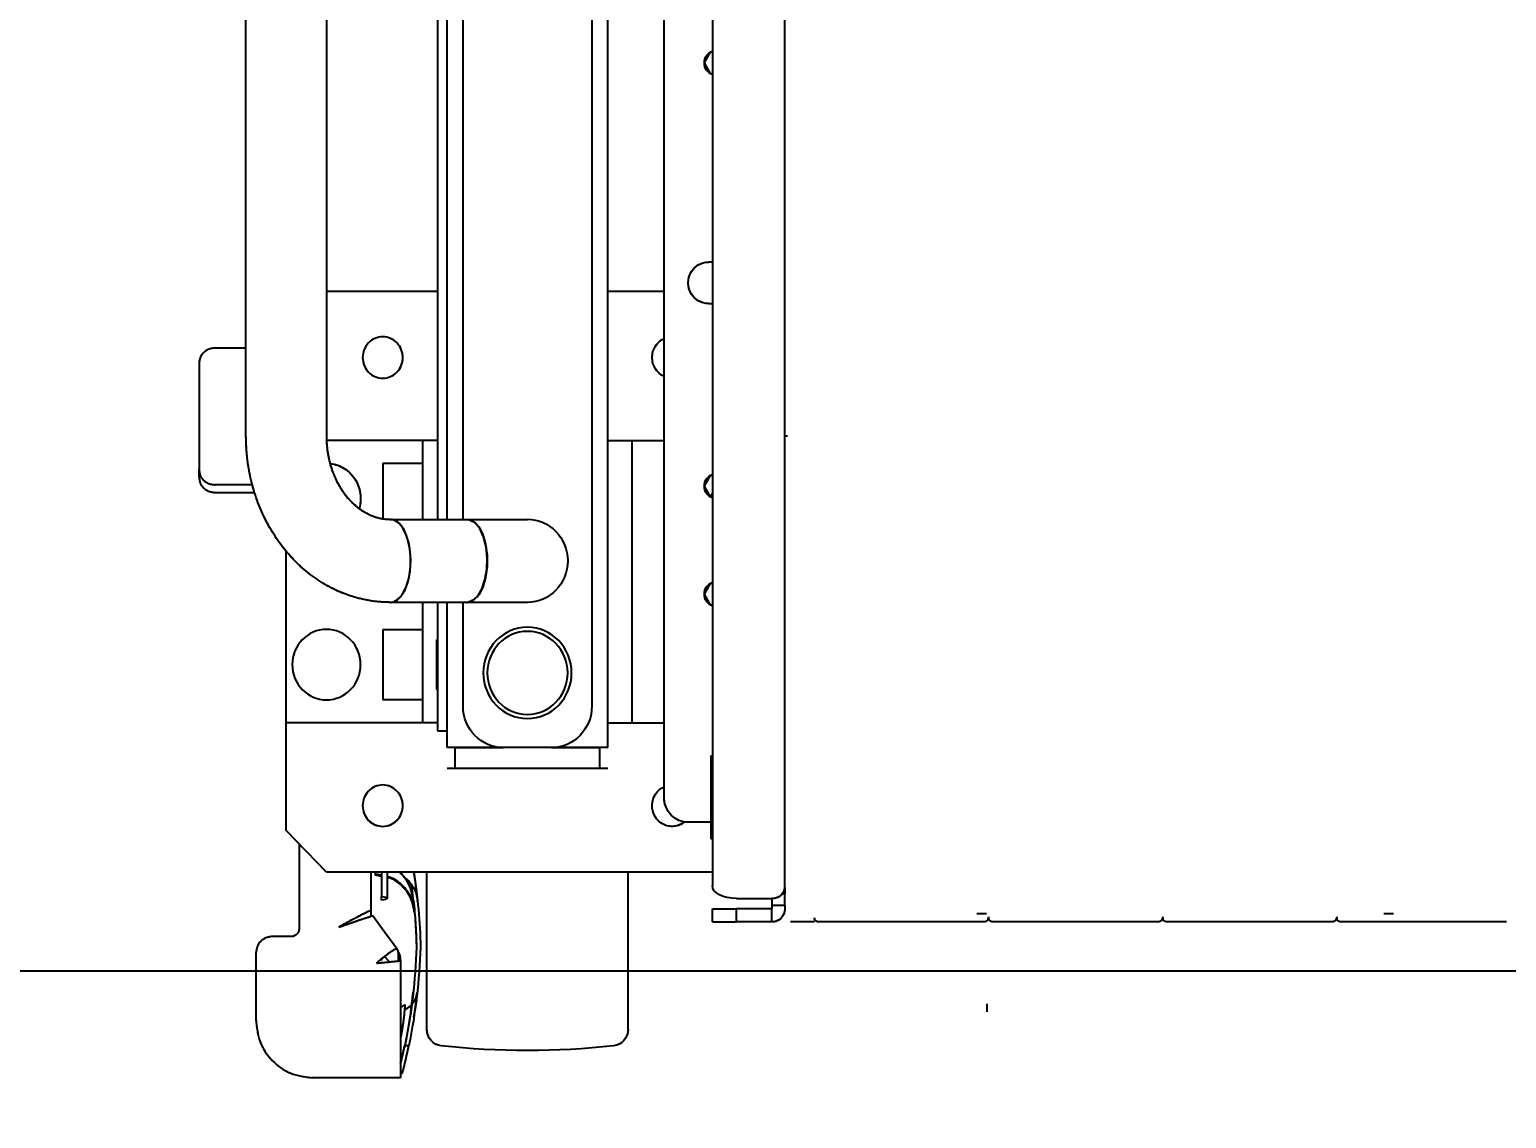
# Model space of a CAD drawing. Header units: centimetres. Extents: x 405564 to 502064, y 46284 to 60634.
# Drawn here: x 454552.82 to 454571.22, y 52486.43 to 52499.99 of the extents above; entities that cross this region are included whole.
import ezdxf
from ezdxf import colors
from ezdxf.entities.mleader import LeaderData, LeaderLine
from ezdxf.math import Vec2, Vec3
from ezdxf.xclip import XClip

# ---------------------------------------------------------------- set-up
doc = ezdxf.new("R2010")
doc.units = ezdxf.units.CM
doc.header["$XCLIPFRAME"] = 0
for name, pattern in [('ACAD_ISO07W100', [3, 0, -3]), ('DOT', [0.25, 0, -0.25]), ('SLD-2点鎖線', [12.7, 6.35, -1.27, 1.27, -1.27, 1.27, -1.27]), ('SLD-実線', [0])]:
    doc.linetypes.add(name, pattern=pattern)
for name, color, linetype in [('---___EB_draft03_cihazlar', 8, 'Continuous'), ('AS_DOS_TERAS_UST', 8, 'ACAD_ISO07W100'), ('AS_DUV', 8, 'Continuous'), ('AS_PYZ_BINA', 8, 'Continuous')]:
    doc.layers.add(name, color=color, linetype=linetype)
doc.layers.add('0-KRCN-MİMARİ-220526', color=8, linetype='Continuous', lineweight=9)
doc.layers.add('OL_Ic', color=8, linetype='Continuous', lineweight=9)
doc.styles.add('Normal_ITL', font='swissi.ttf')

# ---------------------------------------------------------------- blocks, each defined once
blk = doc.blocks.new('SMD Dizgi Makinesi')
at = {"layer": '---___EB_draft03_cihazlar', "linetype": 'SLD-2点鎖線'}
for p, q in [((275426.686, -39837.187), (275426.686, -39838.219)), ((275426.686, -39838.219), (275426.686, -39839.25)), ((275426.789, -39838.714), (275426.789, -39838.594)), ((275426.749, -39839.3), (275426.738, -39839.3)), ((275426.686, -39839.355), (275426.686, -39840.387)), ((275426.686, -39840.387), (275426.686, -39841.418)), ((275426.686, -39841.523), (275426.686, -39842.555)), ((275426.749, -39841.468), (275426.738, -39841.468)), ((275426.686, -39842.555), (275426.686, -39843.586)), ((275426.686, -39843.692), (275426.686, -39844.723)), ((275426.749, -39843.636), (275426.738, -39843.636)), ((275426.789, -39843.782), (275426.789, -39843.662)), ((275426.686, -39844.723), (275426.686, -39845.755)), ((275426.686, -39845.805), (275426.686, -39846.105)), ((275432.731, -39846.142), (275432.731, -39846.175)), ((275426.686, -39846.335), (275426.686, -39846.776)), ((275426.686, -39846.335), (275426.851, -39846.335)), ((275426.893, -39846.175), (275426.851, -39846.175)), ((275426.893, -39846.335), (275426.851, -39846.335)), ((275426.851, -39846.335), (275426.851, -39846.776)), ((275426.893, -39846.175), (275427.036, -39846.175)), ((275426.893, -39846.335), (275426.893, -39846.175)), ((275426.977, -39846.335), (275426.893, -39846.335)), ((275426.977, -39846.776), (275426.977, -39846.335)), ((275427.119, -39846.175), (275427.036, -39846.175)), ((275427.036, -39846.175), (275427.036, -39846.206)), ((275427.119, -39846.175), (275440.441, -39846.175)), ((275426.686, -39846.776), (275426.851, -39846.776)), ((275426.686, -39847.076), (275426.686, -39846.776)), ((275426.851, -39847.076), (275426.851, -39846.776)), ((275426.977, -39846.776), (275426.98, -39846.835)), ((275426.98, -39846.835), (275426.989, -39846.891)), ((275426.989, -39846.891), (275427.003, -39846.943)), ((275427.003, -39846.943), (275427.023, -39846.988)), ((275427.023, -39846.988), (275427.047, -39847.026)), ((275427.047, -39847.026), (275427.074, -39847.054)), ((275427.074, -39847.054), (275427.104, -39847.071)), ((275427.104, -39847.071), (275427.134, -39847.076)), ((275426.686, -39847.076), (275426.851, -39847.076)), ((275440.141, -39847.076), (275427.134, -39847.076)), ((275427.306, -39847.076), (275427.306, -39851.883)), ((275427.719, -39847.076), (275427.719, -39847.097)), ((275428.039, -39847.097), (275427.719, -39847.097)), ((275427.926, -39847.097), (275427.926, -39847.377)), ((275428.753, -39847.097), (275428.039, -39847.097)), ((275428.753, -39847.097), (275428.753, -39847.076)), ((275430.635, -39847.1), (275430.635, -39847.076)), ((275430.635, -39847.1), (275430.767, -39847.174)), ((275430.767, -39847.174), (275430.9, -39847.1)), ((275430.9, -39847.076), (275430.9, -39847.1)), ((275431.978, -39847.1), (275432.02, -39847.076)), ((275431.978, -39847.1), (275431.978, -39847.076)), ((275431.978, -39847.085), (275432.017, -39847.078)), ((275431.978, -39847.1), (275432.111, -39847.174)), ((275432.111, -39847.174), (275432.243, -39847.1)), ((275432.243, -39847.076), (275432.243, -39847.1)), ((275434.384, -39847.127), (275434.384, -39847.076)), ((275434.901, -39847.076), (275434.901, -39847.127)), ((275437.248, -39847.1), (275437.248, -39847.076)), ((275437.248, -39847.1), (275437.38, -39847.174)), ((275437.38, -39847.174), (275437.513, -39847.1)), ((275437.513, -39847.076), (275437.513, -39847.1)), ((275428.236, -39847.677), (275446.577, -39847.677)), ((275429.166, -39848.078), (275429.166, -39847.677)), ((275432.679, -39848.078), (275432.679, -39847.677)), ((275434.539, -39848.378), (275434.539, -39847.677)), ((275427.306, -39848.128), (275425.349, -39848.128)), ((275429.166, -39848.378), (275429.166, -39848.078)), ((275432.679, -39848.078), (275429.166, -39848.078)), ((275432.679, -39848.378), (275432.679, -39848.078)), ((275428.598, -39848.378), (275428.598, -39848.479)), ((275428.598, -39848.479), (275428.598, -39850.281)), ((275428.598, -39848.479), (275428.856, -39848.479)), ((275428.856, -39848.378), (275428.856, -39848.479)), ((275428.856, -39848.378), (275445.905, -39848.378)), ((275428.856, -39848.479), (275428.856, -39849.079)), ((275428.856, -39849.079), (275428.856, -39848.479)), ((275445.388, -39848.579), (275429.373, -39848.579)), ((275428.856, -39849.079), (275428.856, -39849.68)), ((275430.664, -39849.38), (275430.664, -39850.131)), ((275431.697, -39850.131), (275431.697, -39849.38)), ((275428.856, -39849.68), (275428.856, -39850.281)), ((275428.856, -39850.281), (275428.856, -39849.68)), ((275430.683, -39850.063), (275430.739, -39850.001)), ((275430.759, -39849.987), (275430.694, -39850.047)), ((275430.739, -39850.001), (275430.828, -39849.948)), ((275430.855, -39849.937), (275430.759, -39849.987)), ((275430.828, -39849.948), (275430.943, -39849.909)), ((275430.975, -39849.901), (275430.855, -39849.937)), ((275430.943, -39849.909), (275431.076, -39849.886)), ((275431.11, -39849.883), (275430.975, -39849.901)), ((275431.076, -39849.886), (275431.216, -39849.881)), ((275431.251, -39849.883), (275431.11, -39849.883)), ((275431.216, -39849.881), (275431.354, -39849.895)), ((275431.387, -39849.901), (275431.251, -39849.883)), ((275431.354, -39849.895), (275431.479, -39849.926)), ((275431.507, -39849.937), (275431.387, -39849.901)), ((275431.479, -39849.926), (275431.582, -39849.973)), ((275431.603, -39849.987), (275431.507, -39849.937)), ((275431.582, -39849.973), (275431.655, -39850.031)), ((275431.667, -39850.047), (275431.603, -39849.987)), ((275429.373, -39850.181), (275430.664, -39850.181)), ((275430.664, -39850.131), (275430.683, -39850.063)), ((275430.665, -39850.114), (275430.664, -39850.131)), ((275430.664, -39850.131), (275430.664, -39851.078)), ((275430.664, -39850.136), (275430.664, -39850.131)), ((275430.694, -39850.047), (275430.665, -39850.114)), ((275431.655, -39850.031), (275431.693, -39850.097)), ((275431.696, -39850.114), (275431.667, -39850.047)), ((275431.693, -39850.097), (275431.697, -39850.136)), ((275431.697, -39850.131), (275431.696, -39850.114)), ((275431.697, -39851.083), (275431.697, -39850.131)), ((275431.697, -39850.181), (275443.064, -39850.181)), ((275428.598, -39850.281), (275428.598, -39850.381)), ((275428.598, -39850.281), (275428.856, -39850.281)), ((275428.856, -39850.281), (275428.856, -39850.381)), ((275428.856, -39850.381), (275430.664, -39850.381)), ((275429.063, -39850.501), (275429.063, -39850.381)), ((275431.697, -39850.381), (275443.064, -39850.381)), ((275430.096, -39850.501), (275429.063, -39850.501)), ((275429.166, -39850.501), (275429.166, -39850.682)), ((275429.579, -39850.501), (275429.579, -39850.511)), ((275430.199, -39850.511), (275429.579, -39850.511)), ((275430.664, -39850.501), (275430.096, -39850.501)), ((275430.199, -39850.511), (275430.199, -39850.501)), ((275443.064, -39850.501), (275431.697, -39850.501)), ((275432.679, -39850.501), (275432.679, -39850.682)), ((275434.539, -39851.883), (275434.539, -39850.501)), ((275425.349, -39850.632), (275427.306, -39850.632)), ((275429.166, -39850.682), (275430.664, -39850.682)), ((275429.166, -39850.682), (275429.166, -39852.384)), ((275429.45, -39850.682), (275429.45, -39851.182)), ((275430.328, -39851.182), (275430.328, -39850.682)), ((275431.697, -39850.682), (275432.679, -39850.682)), ((275432.395, -39851.182), (275432.395, -39850.682)), ((275432.679, -39850.682), (275432.679, -39851.882)), ((275424.957, -39850.899), (275424.985, -39850.892)), ((275425.149, -39850.908), (275425.149, -39850.857)), ((275425.593, -39850.911), (275425.608, -39850.884)), ((275425.625, -39850.959), (275425.653, -39850.907)), ((275426.819, -39850.787), (275426.803, -39850.785)), ((275430.728, -39850.963), (275430.811, -39850.908)), ((275430.759, -39850.939), (275430.855, -39850.889)), ((275430.811, -39850.908), (275430.922, -39850.866)), ((275430.855, -39850.889), (275430.975, -39850.854)), ((275430.922, -39850.866), (275431.053, -39850.841)), ((275430.975, -39850.854), (275431.11, -39850.835)), ((275431.053, -39850.841), (275431.193, -39850.833)), ((275431.11, -39850.835), (275431.251, -39850.835)), ((275431.193, -39850.833), (275431.331, -39850.844)), ((275431.251, -39850.835), (275431.387, -39850.854)), ((275431.331, -39850.844), (275431.459, -39850.872)), ((275431.387, -39850.854), (275431.507, -39850.889)), ((275431.459, -39850.872), (275431.566, -39850.917)), ((275431.507, -39850.889), (275431.603, -39850.939)), ((275431.566, -39850.917), (275431.645, -39850.973)), ((275426.204, -39850.959), (275424.747, -39850.959)), ((275424.747, -39850.959), (275424.747, -39851.259)), ((275424.8, -39850.937), (275424.8, -39850.959)), ((275426.189, -39851.096), (275426.257, -39851.159)), ((275426.346, -39851.004), (275426.555, -39851.156)), ((275430.664, -39851.09), (275430.677, -39851.027)), ((275430.664, -39851.083), (275430.665, -39851.066)), ((275430.665, -39851.066), (275430.694, -39850.999)), ((275430.677, -39851.027), (275430.728, -39850.963)), ((275430.694, -39850.999), (275430.759, -39850.939)), ((275431.603, -39850.939), (275431.667, -39850.999)), ((275431.645, -39850.973), (275431.689, -39851.038)), ((275431.667, -39850.999), (275431.696, -39851.066)), ((275431.689, -39851.038), (275431.697, -39851.081)), ((275431.696, -39851.066), (275431.697, -39851.083)), ((275424.747, -39851.259), (275424.747, -39852.06)), ((275426.204, -39851.189), (275426.222, -39851.202)), ((275426.555, -39851.156), (275426.765, -39851.308)), ((275426.962, -39851.169), (275426.957, -39851.198)), ((275426.957, -39851.198), (275427.003, -39851.198)), ((275426.967, -39851.146), (275426.962, -39851.169)), ((275426.973, -39851.133), (275426.967, -39851.146)), ((275426.98, -39851.128), (275426.973, -39851.133)), ((275427.306, -39851.128), (275426.98, -39851.128)), ((275426.986, -39851.133), (275426.98, -39851.128)), ((275426.993, -39851.146), (275426.986, -39851.133)), ((275426.998, -39851.169), (275426.993, -39851.146)), ((275427.003, -39851.198), (275426.998, -39851.169)), ((275427.306, -39851.198), (275427.003, -39851.198)), ((275427.252, -39851.198), (275427.267, -39851.278)), ((275427.282, -39851.278), (275427.267, -39851.278)), ((275427.306, -39851.279), (275427.282, -39851.278)), ((275429.721, -39851.182), (275429.45, -39851.182)), ((275430.328, -39851.182), (275429.721, -39851.182)), ((275431.788, -39851.182), (275431.701, -39851.182)), ((275432.395, -39851.182), (275431.788, -39851.182)), ((275426.827, -39851.328), (275427.306, -39851.328)), ((275426.827, -39851.328), (275426.827, -39851.328)), ((275427.306, -39851.883), (275427.823, -39852.384)), ((275442.03, -39851.883), (275432.731, -39851.883)), ((275427.655, -39852.222), (275426.607, -39852.222)), ((275426.504, -39852.322), (275426.504, -39852.561)), ((275427.823, -39852.384), (275429.166, -39852.384)), ((275429.166, -39852.384), (275431.303, -39852.384)), ((275426.297, -39852.761), (275425.47, -39852.761)), ((275432.032, -39853.269), (275432.032, -39852.777)), ((275432.128, -39852.803), (275432.128, -39853.269)), ((275432.731, -39852.885), (275442.03, -39852.885)), ((275433.831, -39853.269), (275433.831, -39852.885)), ((275432.221, -39853.469), (275432.317, -39853.469)), ((275433.641, -39853.469), (275432.317, -39853.469))]:
    blk.add_line(p, q, dxfattribs=at)
at = {"layer": '---___EB_draft03_cihazlar', "linetype": 'SLD-実線'}
for p, q in [((275426.686, -39837.187), (275426.686, -39838.219)), ((275426.686, -39838.219), (275426.686, -39839.25)), ((275426.789, -39838.714), (275426.789, -39838.594)), ((275426.749, -39839.3), (275426.738, -39839.3)), ((275426.686, -39839.355), (275426.686, -39840.387)), ((275426.686, -39840.387), (275426.686, -39841.418)), ((275426.686, -39841.523), (275426.686, -39842.555)), ((275426.749, -39841.468), (275426.738, -39841.468)), ((275426.686, -39842.555), (275426.686, -39843.586)), ((275426.686, -39843.692), (275426.686, -39844.723)), ((275426.749, -39843.636), (275426.738, -39843.636)), ((275426.789, -39843.782), (275426.789, -39843.662)), ((275426.686, -39844.723), (275426.686, -39845.755)), ((275426.686, -39845.805), (275426.686, -39846.105)), ((275432.731, -39846.142), (275432.731, -39846.175)), ((275426.686, -39846.335), (275426.686, -39846.776)), ((275426.686, -39846.335), (275426.851, -39846.335)), ((275426.893, -39846.175), (275426.851, -39846.175)), ((275426.851, -39846.335), (275426.851, -39846.776)), ((275426.893, -39846.335), (275426.851, -39846.335)), ((275426.893, -39846.175), (275427.036, -39846.175)), ((275426.893, -39846.335), (275426.893, -39846.175)), ((275426.977, -39846.335), (275426.893, -39846.335)), ((275426.977, -39846.776), (275426.977, -39846.335)), ((275427.036, -39846.175), (275427.036, -39846.206)), ((275427.119, -39846.175), (275427.036, -39846.175)), ((275427.119, -39846.175), (275440.441, -39846.175)), ((275426.686, -39846.776), (275426.851, -39846.776)), ((275426.686, -39847.076), (275426.686, -39846.776)), ((275426.851, -39847.076), (275426.851, -39846.776)), ((275426.977, -39846.776), (275426.98, -39846.835)), ((275426.98, -39846.835), (275426.989, -39846.891)), ((275426.989, -39846.891), (275427.003, -39846.943)), ((275427.003, -39846.943), (275427.023, -39846.988)), ((275427.023, -39846.988), (275427.047, -39847.026)), ((275427.047, -39847.026), (275427.074, -39847.054)), ((275427.074, -39847.054), (275427.104, -39847.071)), ((275427.104, -39847.071), (275427.134, -39847.076)), ((275426.686, -39847.076), (275426.851, -39847.076)), ((275440.141, -39847.076), (275427.134, -39847.076)), ((275427.306, -39847.076), (275427.306, -39851.883)), ((275427.719, -39847.076), (275427.719, -39847.097)), ((275428.039, -39847.097), (275427.719, -39847.097)), ((275427.926, -39847.097), (275427.926, -39847.377)), ((275428.753, -39847.097), (275428.039, -39847.097)), ((275428.753, -39847.097), (275428.753, -39847.076)), ((275430.635, -39847.1), (275430.635, -39847.076)), ((275430.635, -39847.1), (275430.767, -39847.174)), ((275430.767, -39847.174), (275430.9, -39847.1)), ((275430.9, -39847.076), (275430.9, -39847.1)), ((275431.978, -39847.1), (275431.978, -39847.076)), ((275431.978, -39847.1), (275432.02, -39847.076)), ((275431.978, -39847.085), (275432.017, -39847.078)), ((275431.978, -39847.1), (275432.111, -39847.174)), ((275432.111, -39847.174), (275432.243, -39847.1)), ((275432.243, -39847.076), (275432.243, -39847.1)), ((275434.384, -39847.127), (275434.384, -39847.076)), ((275434.901, -39847.076), (275434.901, -39847.127)), ((275437.248, -39847.1), (275437.248, -39847.076)), ((275437.248, -39847.1), (275437.38, -39847.174)), ((275437.38, -39847.174), (275437.513, -39847.1)), ((275437.513, -39847.076), (275437.513, -39847.1)), ((275428.236, -39847.677), (275446.577, -39847.677)), ((275429.166, -39848.078), (275429.166, -39847.677)), ((275432.679, -39848.078), (275432.679, -39847.677)), ((275434.539, -39848.378), (275434.539, -39847.677)), ((275427.306, -39848.128), (275425.349, -39848.128)), ((275429.166, -39848.378), (275429.166, -39848.078)), ((275432.679, -39848.078), (275429.166, -39848.078)), ((275432.679, -39848.378), (275432.679, -39848.078)), ((275428.598, -39848.378), (275428.598, -39848.479)), ((275428.598, -39848.479), (275428.598, -39850.281)), ((275428.598, -39848.479), (275428.856, -39848.479)), ((275428.856, -39848.378), (275445.905, -39848.378)), ((275428.856, -39848.378), (275428.856, -39848.479)), ((275428.856, -39849.079), (275428.856, -39848.479)), ((275428.856, -39848.479), (275428.856, -39849.079)), ((275445.388, -39848.579), (275429.373, -39848.579)), ((275428.856, -39849.079), (275428.856, -39849.68)), ((275430.664, -39849.38), (275430.664, -39850.131)), ((275431.697, -39850.131), (275431.697, -39849.38)), ((275428.856, -39850.281), (275428.856, -39849.68)), ((275428.856, -39849.68), (275428.856, -39850.281)), ((275430.683, -39850.063), (275430.739, -39850.001)), ((275430.759, -39849.987), (275430.694, -39850.047)), ((275430.739, -39850.001), (275430.828, -39849.948)), ((275430.855, -39849.937), (275430.759, -39849.987)), ((275430.828, -39849.948), (275430.943, -39849.909)), ((275430.975, -39849.901), (275430.855, -39849.937)), ((275430.943, -39849.909), (275431.076, -39849.886)), ((275431.11, -39849.883), (275430.975, -39849.901)), ((275431.076, -39849.886), (275431.216, -39849.881)), ((275431.251, -39849.883), (275431.11, -39849.883)), ((275431.216, -39849.881), (275431.354, -39849.895)), ((275431.387, -39849.901), (275431.251, -39849.883)), ((275431.354, -39849.895), (275431.479, -39849.926)), ((275431.507, -39849.937), (275431.387, -39849.901)), ((275431.479, -39849.926), (275431.582, -39849.973)), ((275431.603, -39849.987), (275431.507, -39849.937)), ((275431.582, -39849.973), (275431.655, -39850.031)), ((275431.667, -39850.047), (275431.603, -39849.987)), ((275429.373, -39850.181), (275430.664, -39850.181)), ((275430.664, -39850.131), (275430.683, -39850.063)), ((275430.665, -39850.114), (275430.664, -39850.131)), ((275430.664, -39850.131), (275430.664, -39851.078)), ((275430.664, -39850.136), (275430.664, -39850.131)), ((275430.694, -39850.047), (275430.665, -39850.114)), ((275431.655, -39850.031), (275431.693, -39850.097)), ((275431.696, -39850.114), (275431.667, -39850.047)), ((275431.693, -39850.097), (275431.697, -39850.136)), ((275431.697, -39850.131), (275431.696, -39850.114)), ((275431.697, -39851.083), (275431.697, -39850.131)), ((275431.697, -39850.181), (275443.064, -39850.181)), ((275428.598, -39850.281), (275428.598, -39850.381)), ((275428.598, -39850.281), (275428.856, -39850.281)), ((275428.856, -39850.281), (275428.856, -39850.381)), ((275428.856, -39850.381), (275430.664, -39850.381)), ((275429.063, -39850.501), (275429.063, -39850.381)), ((275431.697, -39850.381), (275443.064, -39850.381)), ((275430.096, -39850.501), (275429.063, -39850.501)), ((275429.166, -39850.501), (275429.166, -39850.682)), ((275429.579, -39850.501), (275429.579, -39850.511)), ((275430.199, -39850.511), (275429.579, -39850.511)), ((275430.664, -39850.501), (275430.096, -39850.501)), ((275430.199, -39850.511), (275430.199, -39850.501)), ((275443.064, -39850.501), (275431.697, -39850.501)), ((275432.679, -39850.501), (275432.679, -39850.682)), ((275434.539, -39851.883), (275434.539, -39850.501)), ((275425.349, -39850.632), (275427.306, -39850.632)), ((275429.166, -39850.682), (275430.664, -39850.682)), ((275429.166, -39850.682), (275429.166, -39852.384)), ((275429.45, -39850.682), (275429.45, -39851.182)), ((275430.328, -39851.182), (275430.328, -39850.682)), ((275431.697, -39850.682), (275432.679, -39850.682)), ((275432.395, -39851.182), (275432.395, -39850.682)), ((275432.679, -39850.682), (275432.679, -39851.882)), ((275424.957, -39850.899), (275424.985, -39850.892)), ((275425.149, -39850.908), (275425.149, -39850.857)), ((275425.593, -39850.911), (275425.608, -39850.884)), ((275425.625, -39850.959), (275425.653, -39850.907)), ((275426.819, -39850.787), (275426.803, -39850.785)), ((275430.728, -39850.963), (275430.811, -39850.908)), ((275430.759, -39850.939), (275430.855, -39850.889)), ((275430.811, -39850.908), (275430.922, -39850.866)), ((275430.855, -39850.889), (275430.975, -39850.854)), ((275430.922, -39850.866), (275431.053, -39850.841)), ((275430.975, -39850.854), (275431.11, -39850.835)), ((275431.053, -39850.841), (275431.193, -39850.833)), ((275431.11, -39850.835), (275431.251, -39850.835)), ((275431.193, -39850.833), (275431.331, -39850.844)), ((275431.251, -39850.835), (275431.387, -39850.854)), ((275431.331, -39850.844), (275431.459, -39850.872)), ((275431.387, -39850.854), (275431.507, -39850.889)), ((275431.459, -39850.872), (275431.566, -39850.917)), ((275431.507, -39850.889), (275431.603, -39850.939)), ((275431.566, -39850.917), (275431.645, -39850.973)), ((275426.204, -39850.959), (275424.747, -39850.959)), ((275424.747, -39850.959), (275424.747, -39851.259)), ((275424.8, -39850.937), (275424.8, -39850.959)), ((275426.189, -39851.096), (275426.257, -39851.159)), ((275426.346, -39851.004), (275426.555, -39851.156)), ((275430.664, -39851.09), (275430.677, -39851.027)), ((275430.664, -39851.083), (275430.665, -39851.066)), ((275430.665, -39851.066), (275430.694, -39850.999)), ((275430.677, -39851.027), (275430.728, -39850.963)), ((275430.694, -39850.999), (275430.759, -39850.939)), ((275431.603, -39850.939), (275431.667, -39850.999)), ((275431.645, -39850.973), (275431.689, -39851.038)), ((275431.667, -39850.999), (275431.696, -39851.066)), ((275431.689, -39851.038), (275431.697, -39851.081)), ((275431.696, -39851.066), (275431.697, -39851.083)), ((275424.747, -39851.259), (275424.747, -39852.06)), ((275426.204, -39851.189), (275426.222, -39851.202)), ((275426.555, -39851.156), (275426.765, -39851.308)), ((275426.962, -39851.169), (275426.957, -39851.198)), ((275426.957, -39851.198), (275427.003, -39851.198)), ((275426.967, -39851.146), (275426.962, -39851.169)), ((275426.973, -39851.133), (275426.967, -39851.146)), ((275426.98, -39851.128), (275426.973, -39851.133)), ((275427.306, -39851.128), (275426.98, -39851.128)), ((275426.986, -39851.133), (275426.98, -39851.128)), ((275426.993, -39851.146), (275426.986, -39851.133)), ((275426.998, -39851.169), (275426.993, -39851.146)), ((275427.003, -39851.198), (275426.998, -39851.169)), ((275427.306, -39851.198), (275427.003, -39851.198)), ((275427.252, -39851.198), (275427.267, -39851.278)), ((275427.282, -39851.278), (275427.267, -39851.278)), ((275427.306, -39851.279), (275427.282, -39851.278)), ((275429.721, -39851.182), (275429.45, -39851.182)), ((275430.328, -39851.182), (275429.721, -39851.182)), ((275431.788, -39851.182), (275431.701, -39851.182)), ((275432.395, -39851.182), (275431.788, -39851.182)), ((275426.827, -39851.328), (275427.306, -39851.328)), ((275426.827, -39851.328), (275426.827, -39851.328)), ((275427.306, -39851.883), (275427.823, -39852.384)), ((275442.03, -39851.883), (275432.731, -39851.883)), ((275427.655, -39852.222), (275426.607, -39852.222)), ((275426.504, -39852.322), (275426.504, -39852.561)), ((275427.823, -39852.384), (275429.166, -39852.384)), ((275429.166, -39852.384), (275431.303, -39852.384)), ((275426.297, -39852.761), (275425.47, -39852.761)), ((275432.032, -39853.269), (275432.032, -39852.777)), ((275432.128, -39852.803), (275432.128, -39853.269)), ((275432.731, -39852.885), (275442.03, -39852.885)), ((275433.831, -39853.269), (275433.831, -39852.885)), ((275432.221, -39853.469), (275432.317, -39853.469)), ((275433.641, -39853.469), (275432.317, -39853.469))]:
    blk.add_line(p, q, dxfattribs=at)
at = {"layer": '---___EB_draft03_cihazlar', "color": 1}
blk.add_lwpolyline([(275426.077, -39731.157), (275672.077, -39731.157), (275672.077, -39868.157), (275426.077, -39868.157), (275426.077, -39731.157)], dxfattribs=at)
at = {"layer": '---___EB_draft03_cihazlar', "linetype": 'SLD-2点鎖線'}
for centre, major_axis, start_param, end_param in [((275426.738, -39839.25), (-0.0517, 0), 0, 1.570796), ((275426.738, -39839.355), (-0.0517, 0), 4.712389, 6.283185), ((275426.738, -39841.418), (-0.0517, 0), 0, 1.570796), ((275426.738, -39841.523), (-0.0517, 0), 4.712389, 6.283185), ((275426.738, -39843.586), (-0.0517, 0), 0, 1.570796), ((275426.738, -39843.692), (-0.0517, 0), 4.712389, 6.283185), ((275426.738, -39845.755), (-0.0517, 0), 0, 1.570796), ((275426.851, -39846.335), (-0.165, 0), 4.712389, 6.283185), ((275427.132, -39846.325), (-0.155, 0), 4.792085, 6.351921), ((275430.767, -39847.026), (-0.155, 0), 0.339837, 1.570796), ((275430.767, -39847.026), (-0.155, 0), 1.570796, 2.801756), ((275432.111, -39847.026), (-0.155, 0), 0.339837, 1.570796), ((275432.111, -39847.026), (-0.155, 0), 1.570796, 2.801756), ((275434.642, -39847.127), (-0.258, 0), 0, 3.141593), ((275437.38, -39847.026), (-0.155, 0), 0.339837, 1.570796), ((275437.38, -39847.026), (-0.155, 0), 1.570796, 2.801756), ((275428.133, -39847.577), (-0.258, 0), 5.616952, 9.013261), ((275428.236, -39847.377), (-0.31, 0), 0, 1.570796), ((275433.712, -39847.577), (-0.258, 0), 0.411517, 2.730076), ((275425.349, -39848.328), (-0.207, 0), 4.712389, 6.175836), ((275435.417, -39849.38), (-10.333, 0), 6.175836, 6.390534), ((275429.373, -39849.079), (-0.517, 0), 4.712389, 6.283185), ((275429.786, -39849.38), (-0.568, 0), 4.712389, 10.995574), ((275429.786, -39849.38), (-0.517, 0), 4.712389, 10.995574), ((275431.181, -39849.38), (-0.517, 0), 3.141593, 6.283185), ((275429.373, -39849.68), (-0.517, 0), 0, 1.570796), ((275425.349, -39850.431), (-0.207, 0), 0.107348, 1.570796), ((275426.595, -39857.442), (-6.947, 0), 4.744557, 4.922155), ((275426.246, -39856.858), (-6.343, 0), 4.544441, 4.692485), ((275426.914, -39851.131), (-0.396, 0), 3.723256, 4.615532), ((275426.595, -39857.442), (-6.896, 0), 4.744752, 4.92375), ((275426.246, -39856.858), (-6.291, 0), 4.599574, 4.692271), ((275428.133, -39851.182), (-0.258, 0), 4.712389, 10.995574), ((275433.712, -39851.182), (-0.258, 0), 4.712389, 10.995574), ((275429.889, -39851.883), (-0.439, 0), 4.712389, 10.995574), ((275431.956, -39851.883), (-0.439, 0), 3.259471, 4.984041)]:
    blk.add_ellipse(centre, major_axis=major_axis, ratio=0.969208, start_param=start_param, end_param=end_param, dxfattribs=at)
at = {"layer": '---___EB_draft03_cihazlar', "linetype": 'SLD-実線'}
for centre, major_axis, start_param, end_param in [((275426.738, -39839.25), (-0.0517, 0), 0, 1.570796), ((275426.738, -39839.355), (-0.0517, 0), 4.712389, 6.283185), ((275426.738, -39841.418), (-0.0517, 0), 0, 1.570796), ((275426.738, -39841.523), (-0.0517, 0), 4.712389, 6.283185), ((275426.738, -39843.586), (-0.0517, 0), 0, 1.570796), ((275426.738, -39843.692), (-0.0517, 0), 4.712389, 6.283185), ((275426.738, -39845.755), (-0.0517, 0), 0, 1.570796), ((275426.851, -39846.335), (-0.165, 0), 4.712389, 6.283185), ((275427.132, -39846.325), (-0.155, 0), 4.792085, 6.351921), ((275430.767, -39847.026), (-0.155, 0), 0.339837, 1.570796), ((275430.767, -39847.026), (-0.155, 0), 1.570796, 2.801756), ((275432.111, -39847.026), (-0.155, 0), 0.339837, 1.570796), ((275432.111, -39847.026), (-0.155, 0), 1.570796, 2.801756), ((275434.642, -39847.127), (-0.258, 0), 0, 3.141593), ((275437.38, -39847.026), (-0.155, 0), 0.339837, 1.570796), ((275437.38, -39847.026), (-0.155, 0), 1.570796, 2.801756), ((275428.133, -39847.577), (-0.258, 0), 5.616903, 9.013261), ((275428.236, -39847.377), (-0.31, 0), 0, 1.570796), ((275433.712, -39847.577), (-0.258, 0), 0.411517, 2.730076), ((275425.349, -39848.328), (-0.207, 0), 4.712389, 6.175836), ((275435.417, -39849.38), (-10.333, 0), 6.175836, 6.390534), ((275429.373, -39849.079), (-0.517, 0), 4.712389, 6.283185), ((275429.786, -39849.38), (-0.568, 0), 4.712389, 10.995574), ((275429.786, -39849.38), (-0.517, 0), 4.712389, 10.995574), ((275431.181, -39849.38), (-0.517, 0), 3.141593, 6.283185), ((275429.373, -39849.68), (-0.517, 0), 0, 1.570796), ((275425.349, -39850.431), (-0.207, 0), 0.107348, 1.570796), ((275426.595, -39857.442), (-6.947, 0), 4.744557, 4.922155), ((275426.246, -39856.858), (-6.343, 0), 4.544441, 4.692485), ((275426.914, -39851.131), (-0.396, 0), 3.723256, 4.615532), ((275426.595, -39857.442), (-6.896, 0), 4.744752, 4.92375), ((275426.246, -39856.858), (-6.291, 0), 4.599574, 4.692271), ((275428.133, -39851.182), (-0.258, 0), 4.712389, 10.995574), ((275433.712, -39851.182), (-0.258, 0), 4.712389, 10.995574), ((275429.889, -39851.883), (-0.439, 0), 4.712389, 10.995574), ((275431.956, -39851.883), (-0.439, 0), 3.259471, 4.984041)]:
    blk.add_ellipse(centre, major_axis=major_axis, ratio=0.969208, start_param=start_param, end_param=end_param, dxfattribs=at)
at = {"layer": '---___EB_draft03_cihazlar', "linetype": 'SLD-2点鎖線'}
for points, knots in [([(275425.608, -39850.883), (275425.621, -39850.863), (275425.641, -39850.832), (275425.684, -39850.797), (275425.735, -39850.766), (275425.78, -39850.758), (275425.807, -39850.752)], [0, 0, 0, 0, 0.281245, 0.450624, 0.666303, 1, 1, 1, 1]), ([(275427.306, -39850.798), (275427.298, -39850.797), (275427.225, -39850.784), (275427.123, -39850.77), (275427.033, -39850.759), (275426.992, -39850.754), (275426.975, -39850.752), (275426.968, -39850.751), (275426.964, -39850.751), (275426.963, -39850.751), (275426.962, -39850.751), (275426.962, -39850.75), (275426.961, -39850.75), (275426.961, -39850.75), (275426.961, -39850.75), (275426.961, -39850.75), (275426.961, -39850.75), (275426.961, -39850.75), (275426.961, -39850.75), (275426.961, -39850.75), (275426.961, -39850.75), (275426.961, -39850.75), (275426.961, -39850.75), (275426.96, -39850.75), (275426.95, -39850.749), (275426.927, -39850.747), (275426.944, -39850.749), (275426.953, -39850.749)], [0, 0, 0, 0, 0.0283496, 0.2667331, 0.4501555, 0.5419144, 0.5878379, 0.6108008, 0.622285, 0.6280258, 0.6308961, 0.6323326, 0.6330481, 0.6334078, 0.6335886, 0.6336769, 0.6337217, 0.6337468, 0.6337573, 0.6337629, 0.6337657, 0.6337671, 0.6337685, 0.6344816, 0.6406323, 0.8169115, 1, 1, 1, 1]), ([(275424.802, -39850.937), (275424.806, -39850.936), (275424.813, -39850.934), (275424.892, -39850.914), (275425.006, -39850.887), (275425.103, -39850.866), (275425.149, -39850.857)], [0, 0, 0, 0, 0.23952, 0.50024, 0.766709, 1, 1, 1, 1]), ([(275424.924, -39850.959), (275424.949, -39850.952), (275425.01, -39850.937), (275425.098, -39850.919), (275425.149, -39850.908)], [0, 0, 0, 0, 0.41648, 1, 1, 1, 1]), ([(275425.072, -39850.873), (275425.087, -39850.87), (275425.11, -39850.864), (275425.139, -39850.859), (275425.149, -39850.857)], [0, 0, 0, 0, 0.656792, 1, 1, 1, 1]), ([(275425.647, -39850.822), (275425.611, -39850.827), (275425.546, -39850.836), (275425.424, -39850.856), (275425.28, -39850.881), (275425.18, -39850.902), (275425.125, -39850.913)], [0, 0, 0, 0, 0.240182, 0.435521, 0.687903, 1, 1, 1, 1]), ([(275425.461, -39850.925), (275425.438, -39850.928), (275425.396, -39850.933), (275425.328, -39850.945), (275425.28, -39850.953), (275425.257, -39850.958), (275425.254, -39850.959)], [0, 0, 0, 0, 0.337804, 0.643971, 0.958998, 1, 1, 1, 1]), ([(275425.545, -39850.915), (275425.531, -39850.916), (275425.505, -39850.919), (275425.475, -39850.923), (275425.461, -39850.925)], [0, 0, 0, 0, 0.543242, 1, 1, 1, 1]), ([(275425.506, -39850.793), (275425.533, -39850.788), (275425.611, -39850.776), (275425.709, -39850.764), (275425.753, -39850.759), (275425.773, -39850.756)], [0, 0, 0, 0, 0.2239839, 0.6300205, 1, 1, 1, 1]), ([(275425.651, -39850.906), (275425.652, -39850.906), (275425.654, -39850.906), (275425.638, -39850.907), (275425.604, -39850.909), (275425.566, -39850.913), (275425.545, -39850.915)], [0, 0, 0, 0, 0.110361, 0.408851, 0.665506, 1, 1, 1, 1]), ([(275425.574, -39850.833), (275425.591, -39850.83), (275425.645, -39850.823), (275425.714, -39850.814), (275425.778, -39850.806), (275425.811, -39850.802), (275425.815, -39850.802), (275425.788, -39850.805), (275425.733, -39850.811), (275425.676, -39850.819), (275425.647, -39850.822)], [0, 0, 0, 0, 0.0655, 0.199723, 0.333261, 0.466343, 0.598919, 0.731556, 0.865185, 1, 1, 1, 1]), ([(275426.803, -39850.785), (275426.803, -39850.785), (275426.804, -39850.785), (275426.813, -39850.786), (275426.814, -39850.786)], [0, 0, 0, 0, 0.898679, 1, 1, 1, 1]), ([(275426.803, -39850.785), (275426.863, -39850.797), (275426.988, -39850.82), (275427.139, -39850.937), (275427.226, -39851.05), (275427.238, -39851.12), (275427.239, -39851.128)], [0, 0, 0, 0, 0.304947, 0.632102, 0.959234, 1, 1, 1, 1]), ([(275427.252, -39851.128), (275427.25, -39851.118), (275427.236, -39851.049), (275427.152, -39850.939), (275427.004, -39850.823), (275426.881, -39850.799), (275426.819, -39850.787)], [0, 0, 0, 0, 0.050608, 0.367062, 0.683542, 1, 1, 1, 1]), ([(275426.954, -39850.8), (275427.038, -39850.816), (275427.172, -39850.842), (275427.27, -39850.937), (275427.306, -39850.972)], [0, 0, 0, 0, 0.627086, 1, 1, 1, 1]), ([(275426.958, -39850.801), (275426.991, -39850.804), (275427.036, -39850.808), (275427.119, -39850.821), (275427.141, -39850.824)], [0, 0, 0, 0, 0.736434, 1, 1, 1, 1]), ([(275424.993, -39850.942), (275424.996, -39850.943), (275425.007, -39850.946), (275425.017, -39850.953), (275425.024, -39850.959)], [0, 0, 0, 0, 0.266116, 1, 1, 1, 1]), ([(275426.174, -39851.259), (275426.177, -39851.221), (275426.184, -39851.144), (275426.193, -39851.059), (275426.198, -39851.007), (275426.202, -39850.969), (275426.203, -39850.963), (275426.204, -39850.959)], [0, 0, 0, 0, 0.243296, 0.48904, 0.629044, 0.761029, 1, 1, 1, 1]), ([(275426.346, -39851.004), (275426.347, -39851.007), (275426.35, -39851.012), (275426.342, -39851.037), (275426.313, -39851.086), (275426.252, -39851.168), (275426.2, -39851.229), (275426.174, -39851.259)], [0, 0, 0, 0, 0.1304843, 0.2513294, 0.5009433, 0.7506993, 1, 1, 1, 1]), ([(275426.346, -39851.004), (275426.336, -39851), (275426.317, -39850.991), (275426.265, -39850.986), (275426.219, -39850.99), (275426.2, -39850.991)], [0, 0, 0, 0, 0.357772, 0.733767, 1, 1, 1, 1]), ([(275426.204, -39850.959), (275426.229, -39850.961), (275426.28, -39850.965), (275426.324, -39850.991), (275426.346, -39851.004)], [0, 0, 0, 0, 0.499992, 1, 1, 1, 1]), ([(275430.664, -39851.083), (275430.665, -39851.131), (275430.669, -39851.254), (275430.702, -39851.451), (275430.77, -39851.67), (275430.87, -39851.879), (275430.998, -39852.075), (275431.153, -39852.256), (275431.333, -39852.418), (275431.536, -39852.56), (275431.758, -39852.679), (275431.996, -39852.773), (275432.245, -39852.839), (275432.492, -39852.878), (275432.655, -39852.883), (275432.731, -39852.885)], [0, 0, 0, 0, 0.049645, 0.128284, 0.20691, 0.28567, 0.364712, 0.444146, 0.524019, 0.604337, 0.685063, 0.766133, 0.847486, 0.929058, 1, 1, 1, 1]), ([(275432.731, -39851.883), (275432.703, -39851.883), (275432.615, -39851.881), (275432.469, -39851.861), (275432.3, -39851.814), (275432.145, -39851.745), (275432.008, -39851.658), (275431.894, -39851.556), (275431.803, -39851.442), (275431.739, -39851.318), (275431.703, -39851.198), (275431.699, -39851.119), (275431.697, -39851.083)], [0, 0, 0, 0, 0.049174, 0.154212, 0.259242, 0.3643, 0.469657, 0.575774, 0.683393, 0.793565, 0.907512, 1, 1, 1, 1]), ([(275427.282, -39851.278), (275427.282, -39851.272), (275427.281, -39851.245), (275427.273, -39851.218), (275427.267, -39851.198)], [0, 0, 0, 0, 0.231585, 1, 1, 1, 1]), ([(275426.621, -39851.728), (275426.64, -39851.676), (275426.676, -39851.572), (275426.716, -39851.454), (275426.74, -39851.38), (275426.754, -39851.339), (275426.763, -39851.312), (275426.764, -39851.309), (275426.765, -39851.308)], [0, 0, 0, 0, 0.2502167, 0.4992287, 0.6306078, 0.7494728, 0.8774611, 1, 1, 1, 1]), ([(275426.827, -39851.328), (275426.827, -39851.33), (275426.826, -39851.334), (275426.816, -39851.36), (275426.797, -39851.399), (275426.763, -39851.469), (275426.705, -39851.58), (275426.649, -39851.679), (275426.621, -39851.728)], [0, 0, 0, 0, 0.123374, 0.245698, 0.366739, 0.493917, 0.744816, 1, 1, 1, 1]), ([(275426.766, -39851.328), (275426.779, -39851.328), (275426.817, -39851.328), (275426.823, -39851.328), (275426.827, -39851.328)], [0, 0, 0, 0, 0.332459, 1, 1, 1, 1]), ([(275425.47, -39852.761), (275425.376, -39852.751), (275425.186, -39852.73), (275424.947, -39852.567), (275424.78, -39852.336), (275424.758, -39852.152), (275424.747, -39852.06)], [0, 0, 0, 0, 0.249998, 0.499997, 0.749998, 1, 1, 1, 1]), ([(275426.607, -39852.222), (275426.594, -39852.224), (275426.566, -39852.227), (275426.532, -39852.25), (275426.508, -39852.283), (275426.505, -39852.309), (275426.504, -39852.322)], [0, 0, 0, 0, 0.2499858, 0.5000164, 0.7499992, 1, 1, 1, 1]), ([(275426.504, -39852.561), (275426.501, -39852.587), (275426.494, -39852.64), (275426.447, -39852.706), (275426.378, -39852.752), (275426.324, -39852.758), (275426.297, -39852.761)], [0, 0, 0, 0, 0.2500007, 0.5000035, 0.7499759, 1, 1, 1, 1]), ([(275432.221, -39853.469), (275432.196, -39853.466), (275432.147, -39853.46), (275432.084, -39853.414), (275432.041, -39853.348), (275432.035, -39853.295), (275432.032, -39853.269)], [0, 0, 0, 0, 0.250021, 0.500006, 0.750008, 1, 1, 1, 1]), ([(275432.317, -39853.469), (275432.292, -39853.466), (275432.242, -39853.46), (275432.18, -39853.414), (275432.136, -39853.348), (275432.131, -39853.295), (275432.128, -39853.269)], [0, 0, 0, 0, 0.250021, 0.500007, 0.750008, 1, 1, 1, 1]), ([(275433.831, -39853.269), (275433.828, -39853.295), (275433.822, -39853.348), (275433.778, -39853.414), (275433.716, -39853.46), (275433.666, -39853.466), (275433.641, -39853.469)], [0, 0, 0, 0, 0.250001, 0.500011, 0.750005, 1, 1, 1, 1])]:
    blk.add_open_spline(points, degree=3, knots=knots, dxfattribs=at)
at = {"layer": '---___EB_draft03_cihazlar', "linetype": 'SLD-実線'}
for points, knots in [([(275425.608, -39850.883), (275425.621, -39850.863), (275425.641, -39850.832), (275425.684, -39850.797), (275425.735, -39850.766), (275425.78, -39850.758), (275425.807, -39850.752)], [0, 0, 0, 0, 0.281245, 0.450624, 0.666303, 1, 1, 1, 1]), ([(275426.968, -39850.751), (275426.967, -39850.751), (275426.966, -39850.751), (275426.964, -39850.751), (275426.963, -39850.751), (275426.962, -39850.751), (275426.962, -39850.75), (275426.961, -39850.75), (275426.961, -39850.75), (275426.961, -39850.75), (275426.961, -39850.75), (275426.961, -39850.75), (275426.961, -39850.75), (275426.961, -39850.75), (275426.961, -39850.75), (275426.961, -39850.75), (275426.961, -39850.75), (275426.961, -39850.75), (275426.96, -39850.75), (275426.95, -39850.749), (275426.927, -39850.747), (275426.944, -39850.749), (275426.953, -39850.749)], [0, 0, 0, 0, 0.005746, 0.035084, 0.049749, 0.057082, 0.060751, 0.062579, 0.063498, 0.06396, 0.064185, 0.0643, 0.064364, 0.064391, 0.064405, 0.064412, 0.064416, 0.06442, 0.066241, 0.081954, 0.532279, 1, 1, 1, 1]), ([(275427.306, -39850.798), (275427.298, -39850.797), (275427.225, -39850.784), (275427.123, -39850.77), (275427.033, -39850.759), (275426.992, -39850.754), (275426.978, -39850.752), (275426.973, -39850.752)], [0, 0, 0, 0, 0.048227, 0.453753, 0.765782, 0.921877, 1, 1, 1, 1]), ([(275424.802, -39850.937), (275424.806, -39850.936), (275424.813, -39850.934), (275424.892, -39850.914), (275425.006, -39850.887), (275425.103, -39850.866), (275425.149, -39850.857)], [0, 0, 0, 0, 0.23952, 0.50024, 0.766709, 1, 1, 1, 1]), ([(275424.924, -39850.959), (275424.949, -39850.952), (275425.01, -39850.937), (275425.098, -39850.919), (275425.149, -39850.908)], [0, 0, 0, 0, 0.41648, 1, 1, 1, 1]), ([(275425.072, -39850.873), (275425.087, -39850.87), (275425.11, -39850.864), (275425.139, -39850.859), (275425.149, -39850.857)], [0, 0, 0, 0, 0.656792, 1, 1, 1, 1]), ([(275425.647, -39850.822), (275425.611, -39850.827), (275425.546, -39850.836), (275425.424, -39850.856), (275425.28, -39850.881), (275425.18, -39850.902), (275425.125, -39850.913)], [0, 0, 0, 0, 0.240182, 0.435521, 0.687903, 1, 1, 1, 1]), ([(275425.461, -39850.925), (275425.438, -39850.928), (275425.396, -39850.933), (275425.328, -39850.945), (275425.28, -39850.953), (275425.257, -39850.958), (275425.254, -39850.959)], [0, 0, 0, 0, 0.337804, 0.643971, 0.958998, 1, 1, 1, 1]), ([(275425.545, -39850.915), (275425.531, -39850.916), (275425.505, -39850.919), (275425.475, -39850.923), (275425.461, -39850.925)], [0, 0, 0, 0, 0.543242, 1, 1, 1, 1]), ([(275425.506, -39850.793), (275425.533, -39850.788), (275425.611, -39850.776), (275425.709, -39850.764), (275425.753, -39850.759), (275425.773, -39850.756)], [0, 0, 0, 0, 0.2239839, 0.6300205, 1, 1, 1, 1]), ([(275425.651, -39850.906), (275425.652, -39850.906), (275425.654, -39850.906), (275425.638, -39850.907), (275425.604, -39850.909), (275425.566, -39850.913), (275425.545, -39850.915)], [0, 0, 0, 0, 0.110361, 0.408851, 0.665506, 1, 1, 1, 1]), ([(275425.638, -39850.824), (275425.664, -39850.82), (275425.719, -39850.813), (275425.777, -39850.806), (275425.811, -39850.802), (275425.815, -39850.802), (275425.788, -39850.805), (275425.733, -39850.811), (275425.676, -39850.819), (275425.647, -39850.822)], [0, 0, 0, 0, 0.12459, 0.270665, 0.416242, 0.561264, 0.706353, 0.852529, 1, 1, 1, 1]), ([(275426.803, -39850.785), (275426.803, -39850.785), (275426.804, -39850.785), (275426.813, -39850.786), (275426.814, -39850.786)], [0, 0, 0, 0, 0.898679, 1, 1, 1, 1]), ([(275426.803, -39850.785), (275426.863, -39850.797), (275426.988, -39850.82), (275427.139, -39850.937), (275427.226, -39851.05), (275427.238, -39851.12), (275427.239, -39851.128)], [0, 0, 0, 0, 0.304947, 0.632102, 0.959234, 1, 1, 1, 1]), ([(275427.252, -39851.128), (275427.25, -39851.118), (275427.236, -39851.049), (275427.152, -39850.939), (275427.004, -39850.823), (275426.881, -39850.799), (275426.819, -39850.787)], [0, 0, 0, 0, 0.050608, 0.367062, 0.683542, 1, 1, 1, 1]), ([(275426.954, -39850.8), (275427.038, -39850.816), (275427.172, -39850.842), (275427.27, -39850.937), (275427.306, -39850.972)], [0, 0, 0, 0, 0.627086, 1, 1, 1, 1]), ([(275426.958, -39850.801), (275426.991, -39850.804), (275427.036, -39850.808), (275427.119, -39850.821), (275427.141, -39850.824)], [0, 0, 0, 0, 0.736434, 1, 1, 1, 1]), ([(275424.993, -39850.942), (275424.996, -39850.943), (275425.007, -39850.946), (275425.017, -39850.953), (275425.024, -39850.959)], [0, 0, 0, 0, 0.266116, 1, 1, 1, 1]), ([(275426.174, -39851.259), (275426.177, -39851.221), (275426.184, -39851.144), (275426.193, -39851.059), (275426.198, -39851.007), (275426.202, -39850.969), (275426.203, -39850.963), (275426.204, -39850.959)], [0, 0, 0, 0, 0.243296, 0.48904, 0.629044, 0.761029, 1, 1, 1, 1]), ([(275426.346, -39851.004), (275426.347, -39851.007), (275426.35, -39851.012), (275426.342, -39851.037), (275426.313, -39851.086), (275426.252, -39851.168), (275426.2, -39851.229), (275426.174, -39851.259)], [0, 0, 0, 0, 0.1304843, 0.2513294, 0.5009433, 0.7506993, 1, 1, 1, 1]), ([(275426.346, -39851.004), (275426.336, -39851), (275426.317, -39850.991), (275426.265, -39850.986), (275426.219, -39850.99), (275426.2, -39850.991)], [0, 0, 0, 0, 0.357772, 0.733767, 1, 1, 1, 1]), ([(275426.204, -39850.959), (275426.229, -39850.961), (275426.28, -39850.965), (275426.324, -39850.991), (275426.346, -39851.004)], [0, 0, 0, 0, 0.499992, 1, 1, 1, 1]), ([(275430.664, -39851.083), (275430.665, -39851.131), (275430.669, -39851.254), (275430.702, -39851.451), (275430.77, -39851.67), (275430.87, -39851.879), (275430.998, -39852.075), (275431.153, -39852.256), (275431.333, -39852.418), (275431.536, -39852.56), (275431.758, -39852.679), (275431.996, -39852.773), (275432.245, -39852.839), (275432.492, -39852.878), (275432.655, -39852.883), (275432.731, -39852.885)], [0, 0, 0, 0, 0.049645, 0.128284, 0.20691, 0.28567, 0.364712, 0.444146, 0.524019, 0.604337, 0.685063, 0.766133, 0.847486, 0.929058, 1, 1, 1, 1]), ([(275432.731, -39851.883), (275432.703, -39851.883), (275432.615, -39851.881), (275432.469, -39851.861), (275432.3, -39851.814), (275432.145, -39851.745), (275432.008, -39851.658), (275431.894, -39851.556), (275431.803, -39851.442), (275431.739, -39851.318), (275431.703, -39851.198), (275431.699, -39851.119), (275431.697, -39851.083)], [0, 0, 0, 0, 0.049174, 0.154212, 0.259242, 0.3643, 0.469657, 0.575774, 0.683393, 0.793565, 0.907512, 1, 1, 1, 1]), ([(275427.282, -39851.278), (275427.282, -39851.272), (275427.281, -39851.245), (275427.273, -39851.218), (275427.267, -39851.198)], [0, 0, 0, 0, 0.231585, 1, 1, 1, 1]), ([(275426.621, -39851.728), (275426.64, -39851.676), (275426.676, -39851.572), (275426.716, -39851.454), (275426.74, -39851.38), (275426.754, -39851.339), (275426.763, -39851.312), (275426.764, -39851.309), (275426.765, -39851.308)], [0, 0, 0, 0, 0.2502167, 0.4992287, 0.6306078, 0.7494728, 0.8774611, 1, 1, 1, 1]), ([(275426.827, -39851.328), (275426.827, -39851.33), (275426.826, -39851.334), (275426.816, -39851.36), (275426.797, -39851.399), (275426.763, -39851.469), (275426.705, -39851.58), (275426.649, -39851.679), (275426.621, -39851.728)], [0, 0, 0, 0, 0.123374, 0.245698, 0.366739, 0.493917, 0.744816, 1, 1, 1, 1]), ([(275426.766, -39851.328), (275426.779, -39851.328), (275426.817, -39851.328), (275426.823, -39851.328), (275426.827, -39851.328)], [0, 0, 0, 0, 0.332459, 1, 1, 1, 1]), ([(275425.47, -39852.761), (275425.376, -39852.751), (275425.186, -39852.73), (275424.947, -39852.567), (275424.78, -39852.336), (275424.758, -39852.152), (275424.747, -39852.06)], [0, 0, 0, 0, 0.249998, 0.499997, 0.749998, 1, 1, 1, 1]), ([(275426.607, -39852.222), (275426.594, -39852.224), (275426.566, -39852.227), (275426.532, -39852.25), (275426.508, -39852.283), (275426.505, -39852.309), (275426.504, -39852.322)], [0, 0, 0, 0, 0.2499858, 0.5000164, 0.7499992, 1, 1, 1, 1]), ([(275426.504, -39852.561), (275426.501, -39852.587), (275426.494, -39852.64), (275426.447, -39852.706), (275426.378, -39852.752), (275426.324, -39852.758), (275426.297, -39852.761)], [0, 0, 0, 0, 0.2500007, 0.5000035, 0.7499759, 1, 1, 1, 1]), ([(275432.221, -39853.469), (275432.196, -39853.466), (275432.147, -39853.46), (275432.084, -39853.414), (275432.041, -39853.348), (275432.035, -39853.295), (275432.032, -39853.269)], [0, 0, 0, 0, 0.250021, 0.500006, 0.750008, 1, 1, 1, 1]), ([(275432.317, -39853.469), (275432.292, -39853.466), (275432.242, -39853.46), (275432.18, -39853.414), (275432.136, -39853.348), (275432.131, -39853.295), (275432.128, -39853.269)], [0, 0, 0, 0, 0.250021, 0.500007, 0.750008, 1, 1, 1, 1]), ([(275433.831, -39853.269), (275433.828, -39853.295), (275433.822, -39853.348), (275433.778, -39853.414), (275433.716, -39853.46), (275433.666, -39853.466), (275433.641, -39853.469)], [0, 0, 0, 0, 0.250001, 0.500011, 0.750005, 1, 1, 1, 1])]:
    blk.add_open_spline(points, degree=3, knots=knots, dxfattribs=at)
blk = doc.blocks.new('A$Ca63a641c')
at = {"layer": 'AS_PYZ_BINA'}
ml = blk.add_multileader_mtext('Standard', dxfattribs=at)
ml.set_content('EST boyalı panel çit ve panel çit kapı (AS 51.101)', color=256, style='Normal_ITL')
ml.set_leader_properties()
ml.build(insert=Vec2(0, 0))
ml.multileader.update_dxf_attribs({"dogleg_length": 0.379, "arrow_head_size": 17.043, "scale": 75})
ctx = ml.context
ctx.base_point, ctx.scale, ctx.char_height, ctx.arrow_head_size, ctx.landing_gap_size, ctx.plane_origin = Vec3(140.513, 464.302), 75, 20, 17.043, 14.202, Vec3(92.505, 620.113)
notes = []
notes.append((ctx, [(0, (1, 1, 0), (112.109, 464.302), (1, 0), 28.404, [(0, [(68.504, 410)], 0, [])])]))
ctx.mtext.insert, ctx.mtext.width, ctx.mtext.flow_direction = Vec3(154.715, 477.513), 604.56338, 5
for ctx, leaders in notes:
    for number, flags, end, landing, length, lines in leaders:
        leader = LeaderData()
        leader.index, (leader.has_last_leader_line, leader.has_dogleg_vector, leader.attachment_direction) = number, flags
        leader.last_leader_point, leader.dogleg_vector, leader.dogleg_length = Vec3(end), Vec3(landing), length
        for number, points, colour, breaks in lines:
            line = LeaderLine()
            line.index, line.vertices, line.color, line.breaks = number, Vec3.list(points), colors.encode_raw_color(colour), breaks
            leader.lines.append(line)
        ctx.leaders.append(leader)
blk = doc.blocks.new('A$C85dec720')
at = {"layer": 'OL_Ic'}
blk.add_blockref('A$Ca63a641c', (5315.078, 5344.253, 28.4), dxfattribs=at)
blk = doc.blocks.new('A$C6A10300A')
at = {"layer": 'AS_DOS_TERAS_UST', "linetype": 'DOT', "ltscale": 80}
blk.add_line((16500.68, -7201.454), (16500.68, -8451.454), dxfattribs=at)
at = {"layer": '---___EB_draft03_cihazlar', "xscale": -1, "rotation": 270}
blk.add_blockref('SMD Dizgi Makinesi', (56344.337, -283571.821), dxfattribs=at)
at = {"layer": 'AS_DUV'}
ref = blk.add_blockref('A$C85dec720', (28900.964, -17748.984), dxfattribs=dict(at, rotation=105.0255580063709))
XClip(ref).set_block_clipping_path([(6220.3367769278, 6783.7313721173), (4126.4071464743, -1017.0000000052), (7354.8298234051, -1883.5969356479), (9448.7594538586, 5917.1344364745)])

msp = doc.modelspace()

# ---------------------------------------------------------------- block references
at = {"layer": '0-KRCN-MİMARİ-220526'}
msp.add_blockref('A$C6A10300A', (438064.066, 60634.016), dxfattribs=at)

doc.saveas('drawing.dxf')
